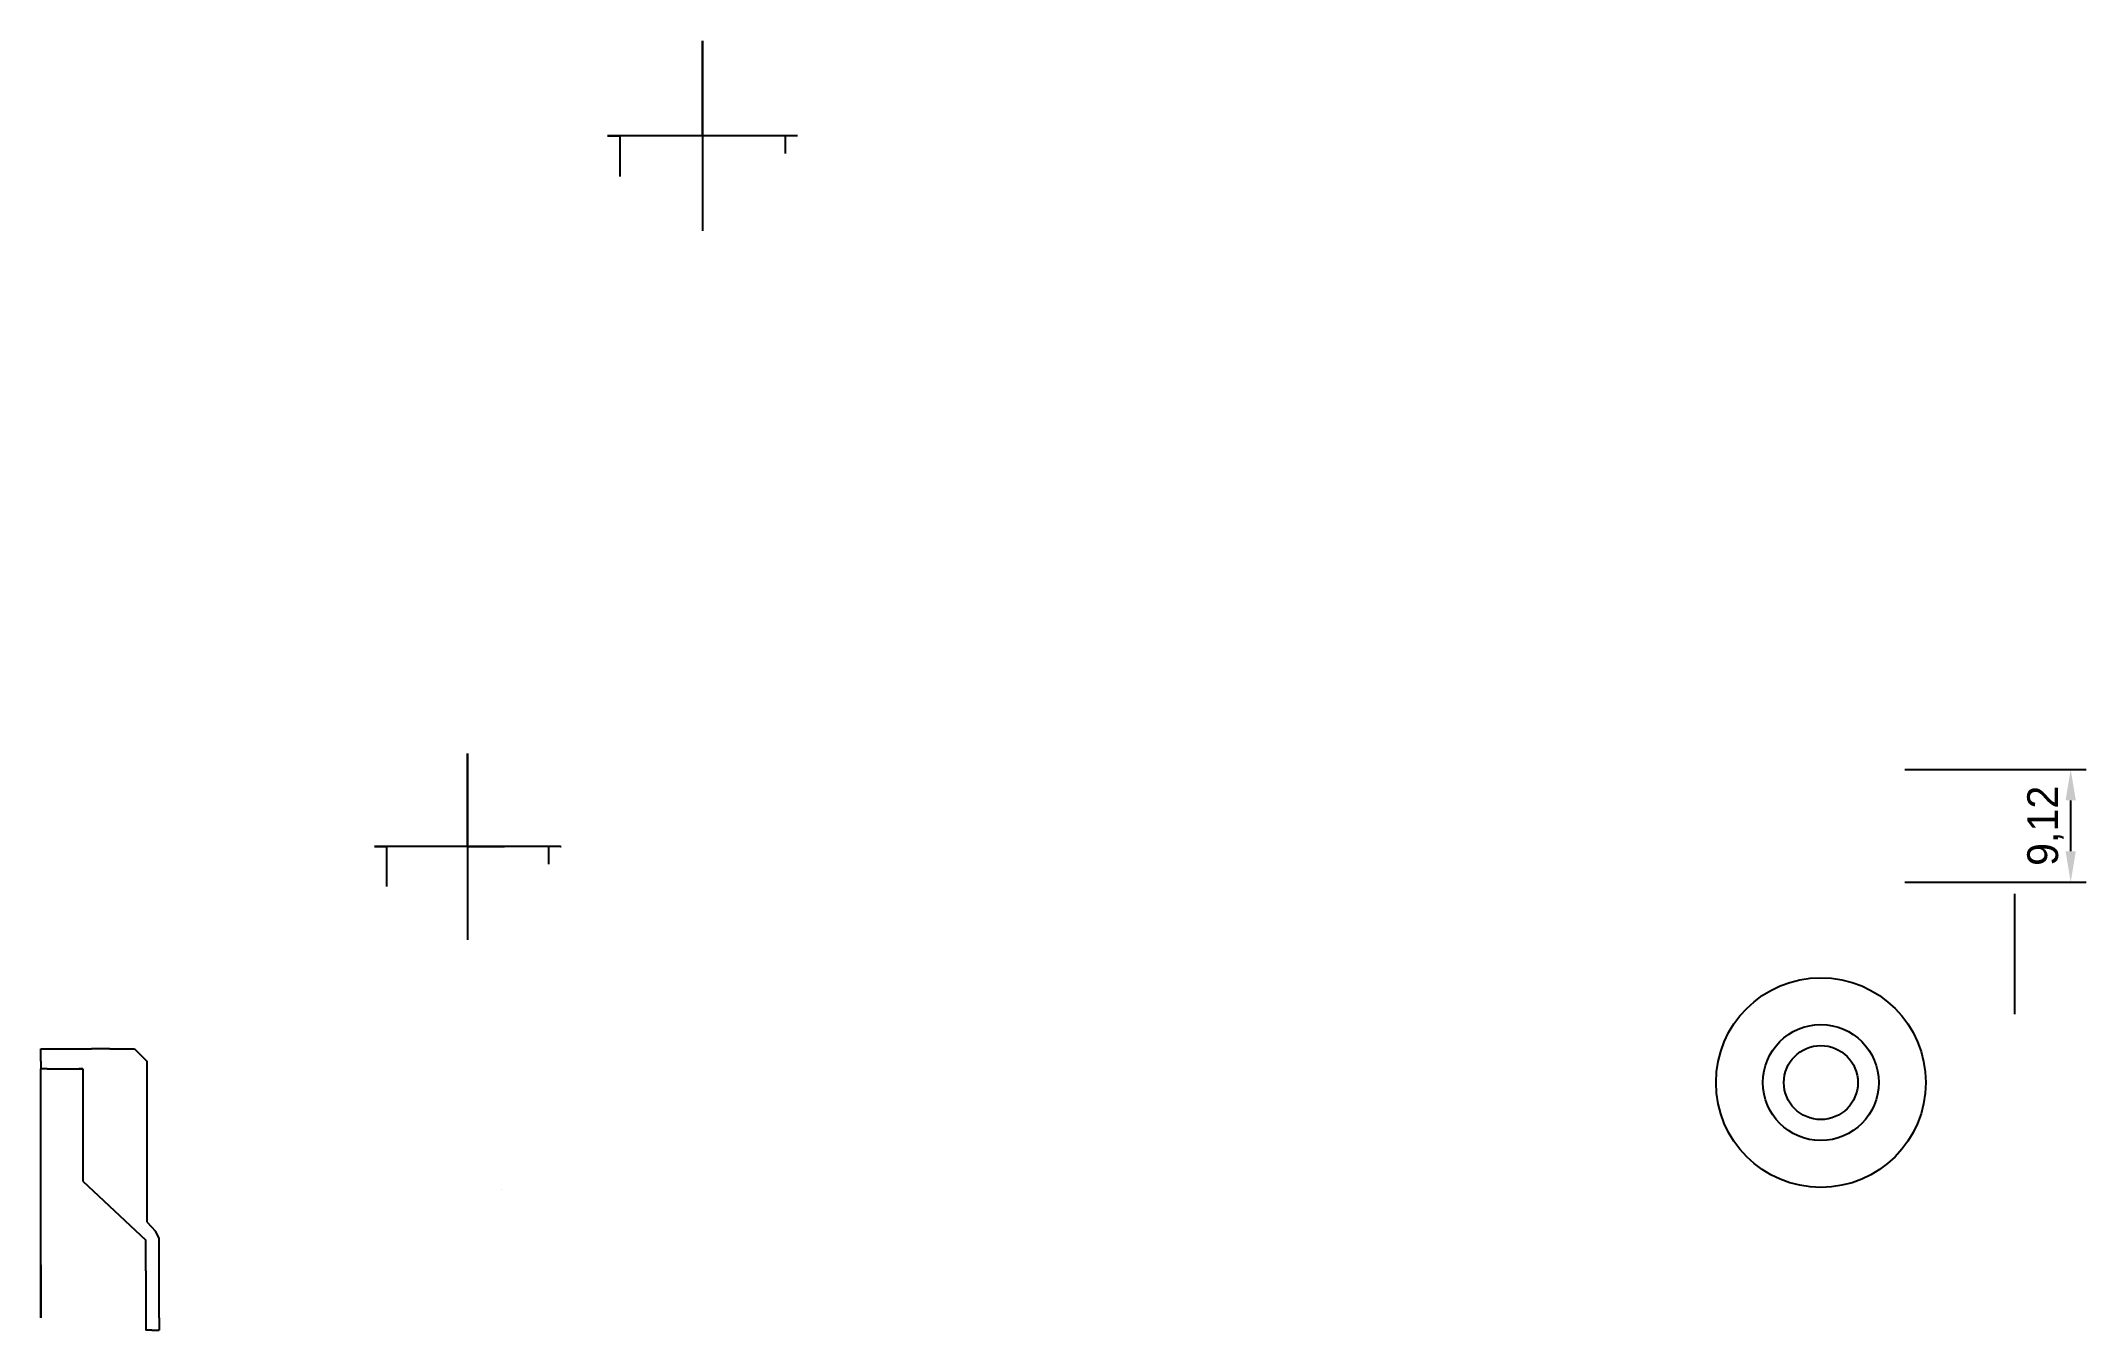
# Model space of a CAD drawing. Header units: millimetres. Extents: x -140 to 26, y 21 to 125.
import ezdxf

# ---------------------------------------------------------------- set-up
doc = ezdxf.new("R2010")
doc.units = ezdxf.units.MM
doc.layers.get('0').update_dxf_attribs({"true_color": 0xc2ced6})
doc.styles.get("Standard").update_dxf_attribs({"font": 'GreatVibes-Regular.ttf'})
doc.dimstyles.new('ISO-25', dxfattribs={"dimtxt": 2.5, "dimasz": 2.5, "dimexe": 1.25, "dimexo": 0.625, "dimtad": 1, "dimtxsty": 'Standard', "dimcen": 2.5, "dimadec": 0, "dimazin": 0, "dimtfac": 1, "dimtmove": 0, "dimatfit": 3, "dimfxl": 1, "dimarcsym": 0})

# ---------------------------------------------------------------- blocks, each defined once
blk = doc.blocks.new('*D2')
at = {"color": 0, "lineweight": -2, "transparency": 16777216}
for p, q in [((11.4, 66.15), (26.1, 66.15)), ((24.85, 59.53), (24.85, 63.65)), ((11.4, 57.03), (26.1, 57.03))]:
    blk.add_line(p, q, dxfattribs=at)
at = {"color": 0, "transparency": 16777216}
for points in [[(24.43, 63.65), (25.27, 63.65), (24.85, 66.15)], [(24.43, 59.53), (25.27, 59.53), (24.85, 57.03)]]:
    blk.add_solid(points, dxfattribs=at)
at = {"layer": 'Defpoints', "color": 0, "transparency": 16777216}
for p in [(10.78, 66.15, 0.11), (24.85, 66.15), (10.78, 57.03, 0.11)]:
    blk.add_point(p, dxfattribs=at)
at = {"color": 0, "transparency": 16777216, "insert": (22.81, 61.59), "char_height": 2.5, "attachment_point": 5, "rotation": 90}
blk.add_mtext('9,12', dxfattribs=at)

msp = doc.modelspace()

# ---------------------------------------------------------------- linework, layer by layer
for p, q in [((-86.064, 117.543, 11.4), (-86.064, 125.243, 11.4)), ((-86.064, 125.243, 11.4), (-86.064, 109.843, 11.4)), ((-78.364, 117.543, 11.4), (-93.764, 117.543, 11.4)), ((-93.764, 117.543, 11.4), (-92.764, 117.543, 11.4)), ((-92.764, 117.543, 11.4), (-92.764, 114.235, 11.4)), ((-78.364, 117.543, 11.4), (-79.364, 117.543, 11.4)), ((-79.364, 117.543, 11.4), (-79.364, 116.102, 11.4)), ((-105.115, 59.902, 12.38), (-105.115, 67.448, 12.38)), ((-105.115, 67.448, 12.38), (-105.115, 52.356, 12.38)), ((-97.569, 59.902, 12.38), (-112.661, 59.902, 12.38)), ((-112.661, 59.902, 12.38), (-111.681, 59.902, 12.38)), ((-111.681, 59.902, 12.38), (-111.681, 56.66, 12.38)), ((-97.569, 59.902, 12.38), (-98.549, 59.902, 12.38)), ((-98.549, 59.902, 12.38), (-98.549, 58.49, 12.38)), ((19.901, 57.029, 0.115), (19.901, 57.029, 10.915)), ((20.294, 56.062, 10.106), (20.294, 46.307, 10.106)), ((-139.69, 42.994), (-139.69, 43.494)), ((-139.69, 43.494), (-135.59, 43.494)), ((-134.09, 43.494), (-135.59, 43.494)), ((-134.09, 43.494), (-132.09, 43.494)), ((-132.09, 43.494), (-131.09, 42.494)), ((-139.69, 42.494), (-139.69, 42.994)), ((-139.69, 42.494), (-139.69, 41.894)), ((-139.69, 21.694), (-139.69, 41.894)), ((-139.19, 41.894), (-139.69, 41.894)), ((-139.19, 41.894), (-138.122, 41.894)), ((-138.122, 41.894), (-136.29, 41.894)), ((-136.29, 41.894), (-136.59, 41.894)), ((-136.29, 41.894), (-136.29, 32.777)), ((-131.09, 42.494), (-131.09, 29.474)), ((-136.29, 32.777), (-131.19, 27.994)), ((-139.69, 21.694), (-139.69, 30.094)), ((-131.09, 29.474), (-130.39, 28.72)), ((-130.09, 28.148), (-130.39, 28.72)), ((-131.19, 25.494), (-131.19, 27.994)), ((-130.09, 21.694), (-130.09, 28.148)), ((-139.69, 25.994), (-139.69, 21.694)), ((-131.19, 25.494), (-131.19, 21.694)), ((-131.19, 21.694), (-131.19, 20.694)), ((-130.09, 21.694), (-130.09, 20.694)), ((-130.69, 20.694), (-131.19, 20.694)), ((-130.69, 20.694), (-130.09, 20.694))]:
    msp.add_line(p, q)
at = {"extrusion": (0, -1, 6.12323e-17)}
for p, q in [((-86.064, 117.543, 8.82), (-86.064, 117.543, 11.02)), ((-86.064, 117.543, 8.82), (-86.064, 117.543, -21.861)), ((-86.064, 117.543, 11.02), (-86.064, 117.543, 21.02)), ((-80.364, 117.543, 11.4), (-86.064, 117.543, 11.4)), ((-82.984, 117.543, 5.3), (-82.984, 117.543, -5.7)), ((-105.115, 59.902, 9.852), (-105.115, 59.902, 12.008)), ((-105.115, 59.902, 8.872), (-105.115, 59.902, -21.196)), ((-105.115, 59.902, 8.558), (-105.115, 59.902, 8.019)), ((-105.115, 59.902, 6.402), (-102.097, 59.902, 6.402)), ((-99.529, 59.902, 12.38), (-105.115, 59.902, 12.38)), ((-102.097, 59.902, 6.402), (-102.097, 59.902, -4.378)), ((-97.569, 59.902, 10.42), (-99.529, 59.902, 12.38)), ((-97.569, 59.902, 7.48), (-97.515, 59.902, -6.047)), ((-97.569, 59.902, 7.48), (-97.569, 59.902, 10.42)), ((-102.355, 32.094, -2.18), (-102.355, 32.094, -4.103))]:
    msp.add_line(p, q, dxfattribs=at)
for radius in [8.5, 4.7, 3]:
    msp.add_circle((4.598, 40.768), radius)

# ---------------------------------------------------------------- dimensions: what is measured, and where the dimension line sits
dim = msp.add_linear_dim(base=(24.848, 66.151), p1=(10.779, 57.029, 0.115), p2=(10.779, 66.151, 0.115), angle=90, dimstyle='ISO-25')
dim.commit()
dim.dimension.update_dxf_attribs({"geometry": '*D2', "text_midpoint": (22.805, 61.59)})

doc.saveas('drawing.dxf')
